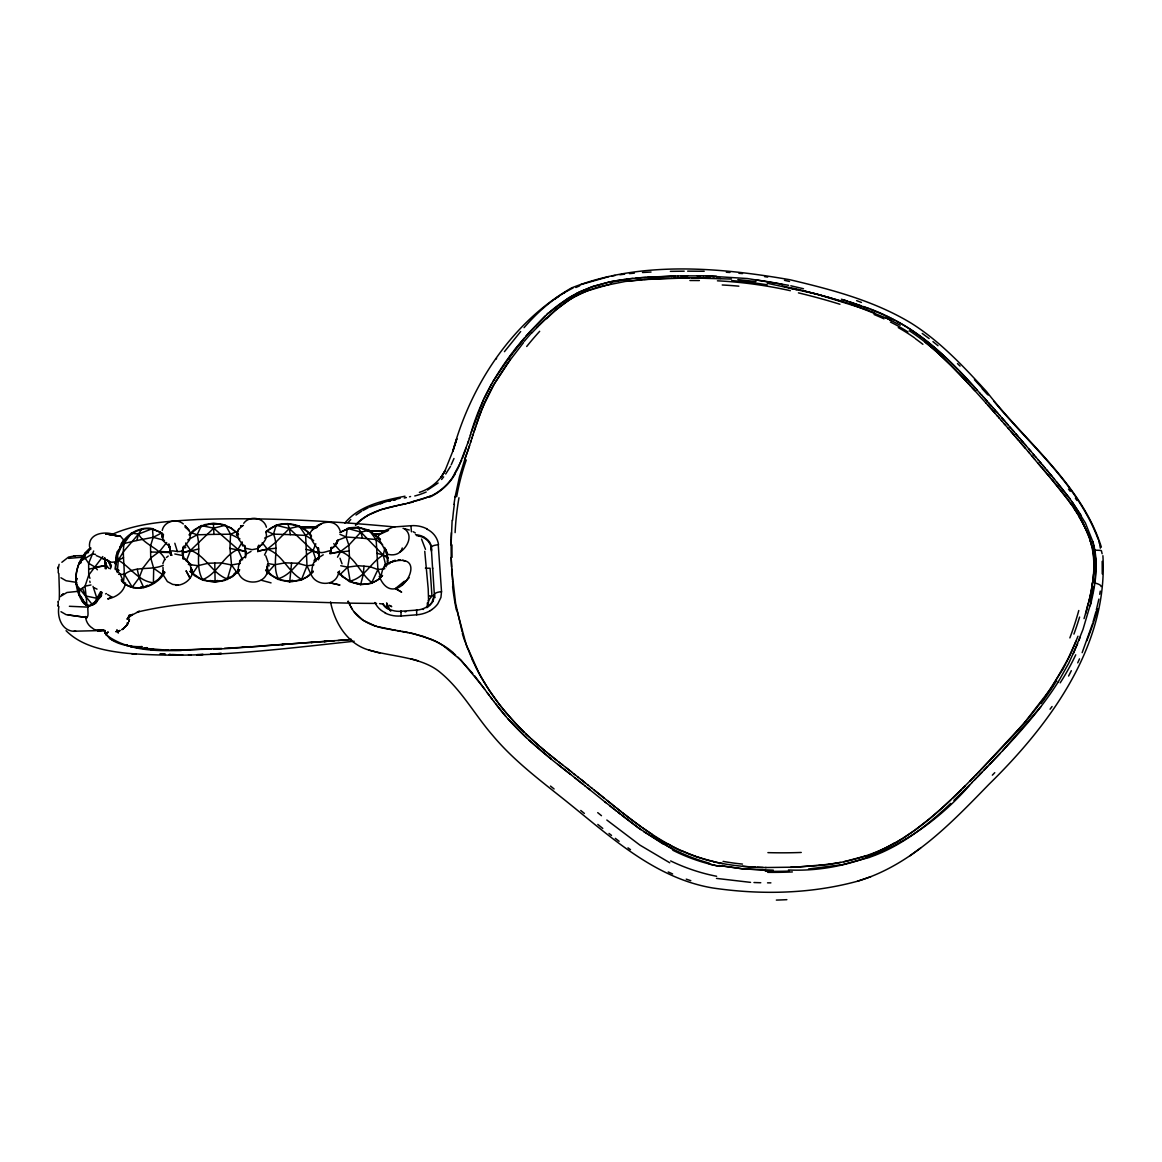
<?xml version="1.0" encoding="UTF-8"?>
<svg xmlns="http://www.w3.org/2000/svg" width="1162" height="1162" viewBox="0 0 1162 1162"><rect width="100%" height="100%" fill="white"/><g stroke="black" fill="none" stroke-linecap="round" stroke-linejoin="round"><path stroke-width="1.5" d="M169.667 546.532L170.741 555.363L168.882 543.845M201.433 526.241L204.323 524.716L213.445 523.176L222.61 524.396L231.078 527.911L238.094 533.823L231.064 528.216L225.53 525.834L219.589 524.106L210.366 523.888L198.644 527.359L189.261 534.694L193.56 530.221L201.433 525.573L213.706 528.173L225.559 525.166L230.555 534.2L239.968 538.921M202.871 580.201L194.708 575.8L190.161 571.457L199.995 578.531L208.899 581.276L215.13 581.523L221.303 580.985L230.003 577.834L239.343 570.368L232.618 576.613L224.31 580.535L215.115 582.147L202.871 580.201C194.606 566.025 201.418 549.946 197.148 534.796L201.433 525.573M96.243 601.872C93.265 606.695 85.915 607.029 82.836 602.177C71.347 585.227 74.615 560.941 90.36 547.796M451.103 543.046L451.219 558.98M451.059 544.963L452.134 520.358M213.43 523.844L213.939 534.375L230.555 534.2L235.944 531.905M245.458 557.731L245.08 546.067L245.85 552.211M451.117 542.029L451.176 538.979M116.781 555.247L116.2 554.942C114.922 585.938 114.573 559.547 118.771 549.568M58.216 602.003L58.318 601.132M58.855 573.447L59.247 586.636A198.804 174.794 -21.9 0 1 59.247 599.912M122.126 581.247L121.545 580.942C129.563 589.846 144.19 589.671 153.399 582.801L153.704 568.32L150.726 557.978L150.523 546.024L153.152 537.338L152.44 528.652C140.065 526.313 127.588 533.619 121.109 543.889M215.115 582.147L214.767 563.062L208.288 563.207L197.947 565.691L188.346 564.442M245.807 554.942L245.894 551.558L229.931 548.377L230.555 534.2M58.202 568.538L59.146 564.311M77.041 584.733C74.441 577.107 76.837 568.93 79.713 561.711L92.248 554.042L95.531 554.376M401.035 612.069L400.963 610.936L401.079 616.02L416.722 614.8A30.401 28.6 -9.3 0 0 429.94 610.878M183.204 559.009L182.942 547.273L182.55 550.454M451.205 537.977L451.379 532.675M58.899 606.549C56.836 617.748 62.37 632.23 75.835 631.271M110.375 568.886C112.031 567.303 107.194 559.605 109.01 562.452C108.473 561.42 114.544 563.265 116.258 560.97M319.1 556.366C317.4 532.37 319.216 567.434 318.867 556.729M182.463 553.49L182.536 550.076M221.768 648.512C184.308 648.411 137.712 658.781 105.684 634.51C106.134 626.71 96.49 632.753 92.394 628.105C88.414 625.679 85.727 621.234 85.625 616.528C89.939 619.448 86.874 608.118 88.152 605.678M387.919 560.709C385.842 537.047 388.021 571.631 387.527 561.072M227.2 579.635L231.543 564.964L229.931 548.377M267.492 568.988L267.333 571.544L267.449 564.427M257.833 551.79L258.487 545.675L258.196 551.137L267.376 549.147C282.903 554.681 287.871 571.878 301.699 579.46L306.724 577.122L313.101 571.588L308.845 575.815L301.292 580.085L289.716 581.915L277.892 579.33L270.049 574.551L265.619 570.368M267.681 569.22C267.129 586.156 239.88 586.156 237.803 570.164M313.943 564.848L307 565.836L297.777 563.265L291.575 563.047L289.716 581.915M387.353 558.428L388.021 557.818L383.228 555.044L360.859 532.109L347.351 528.332L346.116 536.975L348.832 545.167L349.152 550.991L330.938 553.112L331.039 547.738L330.298 553.737L340.597 551.485L348.832 545.167L360.859 532.109L369.08 530.264L380.424 539.502L371.128 532.152L360.394 528.042L349.442 528.129L339.87 532.457L349.806 527.766L358.128 527.156L369.08 530.264L376.154 539.575L382.632 544.746M416.621 610.892L416.577 609.76L416.722 614.8M168.272 650.241L136.419 647.655L142.156 646.58C130.798 647.307 108.182 644.126 104.798 630.487M104.754 631.765L105.059 633.188L104.827 630.458L74.005 631.213M237.295 573.04L231.543 564.964L221.23 562.931L214.767 563.062M418.828 536.074C425.728 537.164 431.509 543.017 431.639 550.091M104.74 631.707L104.812 630.719M162.956 567.201L163.348 573.868L164.612 572.024M431.422 551.122L431.131 547.331A7.335 2.193 -3.7 0 1 438.248 544.789L441.516 591.661A7.393 2.339 -4 0 0 434.443 594.392L434.791 597.065A42.122 13.392 -4.3 0 0 435.082 597.588M1093.544 574.26L1092.832 580.942M58.245 601.771L58.173 605.881M161.954 537.091L162.477 533.605L152.44 528.652L138.51 534.07L131.466 533.126L124.116 543.496C121.749 556.511 125.99 569.729 123.187 582.598C136.346 593.985 156.87 586.229 164.873 572.43M117.26 572.546L118.306 560.157L116.868 551.95M58.303 567.288L58.231 572.881M384.811 568.712L377.911 569.54L369.806 566.649L364.011 566.184L363.227 574.609L360.612 584.689L349.515 581.683L337.939 572.372M105.03 560.186L106.599 565.879L106.192 568.741L105.176 568.596L104.565 557.644M58.231 567.928L58.376 566.707M147.008 649.108L143.376 648.701L146.92 647.626L143.376 648.701L146.412 648.948M162.288 536.67L162.578 534.23L163.145 540.737L169.696 546.794L168.78 547.317M245.472 557.44L245.836 554.564M336.893 541.928L337.053 541.129M1094.924 582.801L1096.042 561.391L1092.934 541.812M277.892 579.33L278.27 578.72C271.414 564.369 279.679 548.682 273.506 534.128L276.12 525.239C283.731 522.769 291.909 523.379 299.317 526.212C304.11 527.04 317.095 540.722 306.812 531.354C295.366 522.116 277.035 521.201 266.083 531.702L276.12 525.239L289.338 528.521L299.317 526.212L305.621 535.421L313.682 540.606M384.724 564.95L389.72 563.526M1092.73 581.712L1092.106 585.895M318.301 559.895L318.591 557.949C312.898 560.215 311.895 567.39 311.765 572.793L313.188 571.138M453.935 504.366L455.17 496.537M334.06 546.895L331.054 549.016L331.33 547.2M382.559 575.437C375.006 584.936 360.525 586.708 350.169 581.087L347.714 567.158L349.457 556.816L349.152 550.991M236.685 535.217L238.631 529.291L242.321 526.008M455.025 497.336L459.455 476.783L465.526 457.116M386.902 565.415L387.222 563.57C436.738 544.702 395.748 616.993 379.219 576.352M1099.717 594.29L1100.269 591.109M259.562 547.041L258.56 547.026L258.908 545.08M315.149 561.202L315.468 559.677L318.94 558.123M90.694 605.591L87.019 605.489L78.871 594.494L79.829 589.991L85.044 586.2L90.97 584.965M183.611 546.198L183.189 548.159L189.406 540.069L190.771 533.489L189.275 535.13M162.389 537.803L162.941 535.726M338.578 572.779C336.181 587.086 314.626 586.49 310.733 573.287M1096.303 610.065L1098.889 599.069M1090.217 605.707C1095.243 586.374 1098.511 565.807 1093.994 546.053M339.522 570.963L339.043 572.924L339.028 571.864M329.805 553.562C334.554 546.242 321.075 556.351 318.054 550.904M1089.128 600.362L1088.228 603.979M1091.35 601.175L1082.999 629.412L1073.383 653.567M386.118 566.809L383.228 555.044L384.825 548.464M384.215 566.983L384.622 565.357M257.964 551.195L258.327 549.771M118.931 549.539L124.116 543.496L136.826 540.49L138.51 534.07L141.909 528.695L150.653 528.681L160.225 531.993M338.215 539.851L336.602 543.874L331.054 549.016M129.113 616.383L129.519 614.872L127.21 619.085L130.565 615.323L127.21 619.085M117.217 553.969L116.273 558.05L123.375 541.971L119.671 547.781M125.569 582.888C123.898 592.213 116.331 597.123 107.703 598.967L111.828 596.963M192.761 572.183C191.149 579.882 183.683 585.357 175.854 585.343L178.338 585.009L172.702 584.413L167.386 581.581L163.116 574.74M1086.746 609.513L1084.044 618.634M1093.006 622.048L1095.94 611.633M260.433 545.98L259.939 546.503M1085.598 613.492C1091.133 594.174 1095.722 573.941 1093.108 553.766A76.445 66.931 62.1 0 0 1090.406 540.867M162.854 563.57L164.568 559.518M452.817 451.321L456.782 438.931L452.817 451.321C470.683 385.334 511.614 322.339 571.617 287.885C640.436 260.738 718.436 267.26 789.986 279.751C831.6 289.585 873.839 300.697 910.79 322.934C939.913 341.091 963.487 366.451 986.538 391.536C1025.494 442.01 1081.677 484.452 1101.358 547.142M162.215 530.424C164.089 521.331 176.566 517.991 183.335 523.946M236.423 534.927L237.019 533.038L238.544 534.593M469.346 438.481L470.668 434.341M472.382 436.868L470.668 442.214M472.934 435.14L475.665 426.643M471.874 438.437L473.297 433.992M469.593 437.725L467.85 443.114M470.334 435.387C480.211 399.089 499.791 366.219 524.382 337.997M468.504 441.11L458.598 467.066M471.322 432.293L483.508 399.626M471.278 440.325L468.01 450.202M474.038 431.712L479.238 416.33M1092.512 623.776L1082.156 652.666M469.579 445.525L467.051 452.933M402.255 547.985C400.672 554.913 391.754 556.249 386.147 553.562M476.275 424.871L481.329 410.825M466.209 448.067L462.432 458.409M336.878 543.25L337.793 540.635M464.684 459.513L466.848 453.5M467.516 451.626L467.821 450.754M467.197 452.497L465.613 456.869M452.991 450.754L445.148 470.349L440.964 477.495L445.424 470.232C439.962 480.661 430.623 488.795 419.38 492.368M89.939 605.489L94.979 601.916L100.571 591.748L101.588 591.879L98.697 598.691L93.73 604.429L91.972 604.196L76.14 584.384L76.111 578.531M336.05 543.525L336.791 542.088L334.932 546.43M479.325 416.112L483.61 405.262M1077.973 636.239L1072.047 650.662M426.933 607.741L428.589 601.655L428.212 588.931L424.755 551.311M1102.128 553.766L1101.402 550.686A7.887 2.295 -10.1 0 0 1100.414 550.381L1094.822 550.149L1093.515 551.325M1078.888 640.538L1080.152 637.241M301.292 580.085L307 565.836L305.621 535.421L309.397 532.806L309.005 533.46M186.356 560.985L190.553 550.352L213.706 528.173L237.963 549.394L245.894 551.558M481.62 410.07L482.738 407.339M315.803 543.743L312.941 550.832C299.099 557.687 293.536 574.086 278.27 578.72L272.736 576.018L265.837 570.005M117.899 551.877L118.742 549.829M1077.653 643.632L1068.662 663.386L1058.306 681.774M102.183 592.678A24.939 9.485 -73.7 0 1 100.949 594.944C97.797 596.861 97.434 605.547 92.757 603.557M377.534 537.948L378.885 534.796L388.529 530.395M1076.012 641.264L1066.295 662.703M482.956 406.802L494.431 383.634M461.735 460.108L452.672 477.277A60.918 58.652 -6.3 0 1 447.167 484.205L446.092 485.237A53.859 51.753 -8.3 0 1 431.029 495.985M451.219 464.8L453.979 458.496M360.612 584.689L371.419 583.339L377.911 569.54L376.154 539.575L378.58 537.164L377.926 537.788M1077.726 662.848L1079.527 658.839M1071.654 651.533L1069.243 656.748M82.299 559.764L85.422 552.894L90.985 548.929M76.038 581.334L77.346 578.531M404.376 581.697L401.994 585.387M93.686 551.006L88.646 563.309L88.719 575.117L85.044 586.2L87.019 605.489M484.234 398.058L491.86 383.373M1069.069 657.096L1052.118 686.858M264.529 555.015L267.376 549.147M309.412 534.36C314.234 523.002 335.179 515.652 340.117 530.787M433.063 601.248L434.414 595.743L432.656 567.928M457.988 468.301L454.632 474.27M1065.656 663.923L1062.983 668.934M337.532 557.194L340.597 551.514C355.775 557.092 359.973 573.752 372.072 582.743M1062.736 669.385L1044.769 697.374M238.631 529.291L237.266 531.615M202.871 579.562C217.919 573.345 222.973 555.901 237.963 549.408L242.248 541.971M287.275 524.222L287.653 523.554L289.338 528.521L290.355 534.665L305.621 535.421M494.809 382.966L507.445 363.517L523.568 342.572M492.848 381.673L512.021 353.364M267.652 572.692L274.726 564.717L285.344 562.829L291.575 563.047M432.772 601.771L429.33 605.852M115.909 564.078L114.907 563.541L118.306 560.142L123.433 551.732L138.51 534.07C144.742 545.559 159.717 547.767 165.28 559.648M280.855 580.259L292.998 581.378L301.699 579.46M130.086 646.29L135.562 647.394L129.795 646.217M445.7 474.009L450.522 466.369M120.049 546.794C125.089 538.427 132.962 530.961 142.882 529.262M1058.393 681.629C1039.191 712.175 1014.295 738.582 989.458 764.581M318.78 554.042L319.187 553.402L312.941 550.832L289.338 528.521L275.685 542.349L267.376 549.118L258.196 551.137M310.879 574.115L307 565.836M109.431 638.214L113.31 640.553M1051.77 687.381L1023.431 724.013L978.143 772.628M81.732 559.764L78.755 564.195L81.34 562.495M83.737 556.816L90.709 547.651M129.156 616.906L128.096 618.489L129.476 615.962L128.706 617.516L132.512 614.335L130.231 615.918L139.396 611.256L137.261 612.083C215.26 593.622 297.196 603.644 376.59 603.383M190.161 571.225L191.73 572.822L192.485 571.762M496.029 359.16L496.581 358.375M89.968 578.298L88.719 575.117L102.793 556.554M114.907 563.541L118.306 560.157C130.652 567.259 138.162 581.102 153.399 582.801L158.439 579.228L164.307 572.125M197.947 565.691L192.326 574.057M510.394 359.45L493.748 384.796A214.011 205.064 51.2 0 0 483.421 405.16M1050.07 709.212L1052.06 706.511M133.209 587.667L132.221 587.144L139.164 577.79L142.882 568.116L150.726 557.978L159.499 551.529L166.689 542.509M261.494 545.283L262.176 544.688M314.263 560.215L315.062 559.125M1043.781 698.725L1030.897 715.138M428.168 600.972L431.959 595.99L430.071 568.247L425.379 568.16M61.847 562.292L68.514 557.092L75.559 555.741M513.764 351.098L529.552 332.056L545.094 315.991M504.439 351.665L520.678 331.533M1040.745 706.816L1002.661 750.725M441.589 479.47L443.681 476.841M241.507 558.733L240.011 560.52M1030.505 715.632L1026.874 719.975M101.675 595.075L97.637 599.679M1026.191 720.774L1012 736.926M525.732 336.414L548.275 313.072M524.062 327.669C537.919 311.721 553.998 297.312 573.098 287.973M237.6 570.426L238.283 571.399L239.721 569.772M348.193 522.435L350.764 519.574M402.299 584.994L409.169 577.688M531.978 332.811L546.184 318.127M1011.143 737.885L992.101 758.205M381.949 575.742L380.613 577.194L382.879 568.654L387.222 563.57L384.767 564.616M371.419 583.339L378.463 579.446L382.167 575.786M243.744 523.292C249.481 515.158 263.963 517.439 266.418 527.214M355.427 525.006C364.476 514.94 377.723 510.06 390.592 507.024M399.946 552.139C407.368 547.476 413.541 535.348 404.623 528.942M344.867 523.002C359.654 505.325 383.504 500.473 405.015 496.218M536.96 327.393L538.093 326.217M1000.032 753.513L980.089 774.241M991.607 758.713L987.09 763.405M82.429 588.103L85.654 595.946L98.697 598.691L101.123 596.164M992.348 775.17L994.759 772.672M60.119 596.672L66.931 592.489L77.709 591.371M539.023 325.244L554.957 310.37L568.944 300.232M986.538 763.986L980.946 769.752M987.613 766.499L983.909 770.319M980.016 770.711C953.813 797.466 927.145 824.889 894.217 843.394M977.3 777.087L982.05 772.236M975.339 775.504L976.748 774.066M974.511 779.949L980.191 774.153M973.93 776.942L969.704 781.242M976.458 777.959L971.708 782.796M972.028 782.462C926.346 836.204 860.214 873.156 788.432 869.989M969.471 785.062L953.886 800.429M965.114 785.861L963.08 787.894M961.555 789.405L952.332 798.381M89.532 546.721C88.094 532.312 107.558 530.438 116.97 535.827L120.485 536.263L124.523 540.911M357.475 527.795L358.128 527.156L360.859 532.109L362.442 538.195L376.154 539.575M98.697 598.691L101.225 596.237M364.011 566.184L358.186 565.72L347.714 567.158L339.812 574.74M950.719 799.921L942.033 807.968M342.151 576.672L350.169 581.087C365.042 577.47 370.736 562.321 383.228 555.044L388.021 557.818M950.719 803.421C929.615 823.233 906.65 841.854 879.837 853.344A207.039 179.544 47.4 0 1 869.22 857.396M386.67 552.676L386.176 549.626M546.576 314.626L568.93 297.574M314.306 560.462L314.946 561.871M96.243 555.581L107.441 560.331M184.802 548.028L185.76 547.171M941.017 808.897L929.615 818.731M380.279 577.848L380.947 577.253L377.911 569.54M234.056 573.912L236.089 572.125M438.118 483L427.5 490.088M395.501 588.553L401.645 592.112L395.37 588.582L404.434 581.189M929.498 818.832L915.002 830.104M166.398 557.499L168.214 556.061M321.729 523.626L312.404 529.843M258.56 547.026C262.99 543.816 268.378 538.253 265.822 532.356M330.531 601.931C334.685 622.788 347.322 643.806 368.848 650.052C393.163 657.053 422.271 656.864 440.776 672.856C461.735 690.301 474.793 714.848 492.528 735.226C513.807 760.805 540.679 780.704 566.475 801.402C610.529 836.727 655.048 878.37 712.96 888.015C760.776 895.001 810.626 893.97 857.411 881.246C911.11 865.312 951.039 823.306 988.906 784.379C1049.94 724.623 1108.301 645.535 1102.898 555.712M63.053 594.116L61.615 595.191L63.227 594M909.788 855.886L920.594 848.042M428.4 606.593L427.398 607.29M914.116 830.743L903.223 838.063M239.619 561.624L240.389 561.086L239.561 561.624M246.969 553.708L251.007 551.413M315.468 559.677L318.591 557.949M564.645 303.05L565.923 302.193A141.793 129.461 58.2 0 1 576.483 295.671M356.008 515.042L361.629 511.207M431.857 609.6L429.911 610.82M242.597 525.776L240.578 525.994L243.41 525.442M317.241 558.515L323.239 554.811M368.499 531.136L384.666 530.816L378.885 534.796M902.104 838.761C879.053 853.358 852.443 861.55 825.456 864.746M147.545 585.285L144.785 586.766L140.573 587.086M171.976 555.334C166.326 546.314 178.614 554.492 182.899 550.178M118.597 574.318L124.508 574.377C135.867 565.269 150.973 570.978 163.348 565.255M367.468 515.492L380.875 509.726L397.491 505.485M187.75 539.894L197.148 534.796L213.939 534.375M362.965 510.51L368.267 507.692M576.686 295.773L576.802 295.714A134.414 122.649 54 0 1 580.68 293.783L588.858 290.268M136.826 540.49L153.152 537.338L161.518 533.038L162.477 533.605M576.701 293.231L591.995 286.782L609.832 281.916A215.115 197.555 59.3 0 1 615.25 280.87L631.649 278.546M118.321 560.142L123.506 557.687M245.342 556.758C239.619 558.966 237.861 565.821 238.283 571.399M579.025 292.083L593.55 286.259L608.641 282.177A202.348 185.673 58.5 0 1 612.65 281.364L624.735 279.388M429.693 496.523L405.407 503.814M264.587 538.122L273.506 534.128L290.355 534.665M226.198 578.603L229.597 577.078M384.244 530.947L393.279 527.025M105.582 593.927L106.468 593.55M575.858 287.493L579.635 285.881M112.307 534.302C139.019 522.522 168.766 521.23 197.482 519.53C263.324 517.148 329.296 520.75 394.833 526.982M111.668 596.977L107.601 594.552M369.632 507.126L388.747 500.793L400.265 498.222M337.096 540.548L346.116 536.975L362.442 538.195M292.664 580.259L288.292 581.276L285.387 580.695M587.406 290.849L611.459 283.775M589.163 290.151L589.802 289.919A153.253 140.006 54.9 0 1 600.434 286.462L625.374 281.436L649.863 279.112M580.637 284.632L608.83 276.614M217.628 580.463L214.084 581.29L210.002 580.521M857.411 881.246L870.875 876.671M869.263 857.469L842.682 864.601L808.549 868.973M865.937 855.886L843.743 861.768M118.553 630.981L120.151 630.472L117.536 631.315L118.553 631.039M182.681 556.22L182.449 552.836L198.717 548.987M88.69 569.206L104.841 565.633L106.599 565.879L109.054 568.508M182.449 552.836L190.553 550.352C206.023 556.017 211.949 573.273 227.229 579.01M258.284 548.493L251.994 549.684L244.645 548.014M380.323 503.756L382.051 503.233M409.532 496.799L410.564 496.537M413.062 502.071L407.601 503.335M388.892 501.418L390.577 501.011M391.957 506.705L398.856 505.194M406.38 497.539L404.26 498.004M393.933 500.256L395.588 499.878M403.214 504.279L406.235 503.64M398.392 505.296L400.207 504.904M401.602 504.613L404.289 504.047M399.989 504.947L402.938 504.337M611.996 276.019L615.148 275.438M117.231 631.402L115.982 631.62L117.231 631.402L118.408 633.029L116.926 629.644M840.387 862.422L829.072 864.267M231.543 564.964L240.345 563.41M88.457 552.633L85.422 552.894L84.899 557.804L88.646 563.309L95.211 567.187L104.841 565.633M326.159 641.25L234.07 648.105A544.978 204.802 -0.3 0 1 213.401 649.297M619.898 274.784L624.633 274.145M828.695 864.325L796.667 867.113M625.882 279.229L629.339 278.807M626.928 281.233L628.192 281.073M628.598 281.015L642.237 279.664M824.613 864.848L817.859 865.603M281.829 644.707L287.275 644.082M354.149 641.235C278.909 649.224 203.118 659.362 127.355 653.32C105.757 651.01 82.008 646.711 66.06 630.69M630.138 278.706L632.796 278.415M632.535 278.444L636.137 278.096M275.917 548.246L267.391 549.132L262.205 542.698M316.877 641.947L261.421 645.927M317.284 641.903L310.98 642.528L347.046 639.768M629.484 273.622L634.379 273.143M330.967 640.887L324.024 641.555L334.627 640.654M817.031 865.675L790.581 867.36M635.977 278.11L637.342 277.979M637.037 278.008L639.739 277.776M638.112 277.907L645.738 277.311M68.703 558.385L84.143 557.034M345.332 639.986L351.461 639.449L337.982 640.523M640.233 277.733L678.245 275.931M281.887 644.489L286.999 644.097M643.704 279.548L688.921 277.849L731.479 279.069M404.942 611.778L405.916 611.706M642.499 272.504L651.04 272.039M117.057 569.816L117.972 569.729M224.484 648.323L261.334 646.203M197.337 654.714L203.19 654.467L196.741 654.729L198.368 654.656M242.233 647.234L251.166 646.638M646.943 277.224L675.471 275.99M217.163 653.698L210.612 654.09L221.419 653.436L218.441 653.625M650.676 279.054L658.273 278.633M386.917 530.685L368.281 531.136M158.076 649.892L154.372 649.747L156.594 649.805M150.624 551.994L171.032 552.56M103.883 630.385L97.593 630.661L101.254 630.472M659.348 278.589L661.962 278.473M211.252 649.093L165.788 650.284M97.593 630.661L103.331 630.4M796.391 867.128L765.119 867.535M662.34 278.444L669.559 278.197M670.779 278.154L671.985 278.125M673.205 278.096L675.848 278.023M73.758 555.799L82.72 555.61M677.17 278.008L682.457 277.921M678.056 275.931L687.628 275.83M681.005 275.888L700.584 275.873M670.387 271.342L684.2 271.182M687.657 271.153L704.201 271.269M683.779 277.907L686.074 277.892M360.51 583.992L354.889 582.656M317.11 527.345L301.089 527.461L316.906 527.417M687.236 277.878L689.545 277.863M691.855 277.863L694.455 277.863M767.53 882.844L770.885 882.859M695.602 277.863L698.464 277.878M773.311 870.178L743.68 868.944L719.075 865.472M697.2 275.844L703.591 275.917M701.34 277.907L699.422 277.892M161.257 650.008L158.134 649.979L162.477 650.066M171.25 650.284L181.49 650.371L174.387 650.284M702.284 277.921L710.955 278.096M428.807 595.946L431.959 595.99M183.393 650.124L189.45 650.226M703.402 275.902L716.417 276.251M170.945 654.613L168.998 654.526L176.653 654.743L172.31 654.627M706.235 275.96L747.253 278.517L788.562 285.3M766.324 867.564C742.416 867.142 718.261 864.484 695.631 856.452M174.808 553.983L181.592 555.334M763.187 867.491L757.217 867.288M764.988 870.091L742.46 868.842L720.12 865.675M760.776 882.742L753.978 882.524M712.698 278.139L714.441 278.197M716.184 278.255L719.046 278.372M398.203 559.764L400.077 559.837L399.191 559.808M720.774 278.444L719.627 278.386M69.386 606.288L88.08 607.116M159.499 551.5L170.059 552.008M755.402 867.201L742.62 866.3M750.55 882.365L716.46 878.399M726.337 272.257L729.91 272.46M131.698 653.727L136.143 654.075M89.59 605.78L86.235 605.126M737.87 279.563L755.968 281.567M738.901 273.273L742.503 273.593M379.582 603.644L382.356 603.949M87.252 605.257L84.579 602.41L82.836 602.177L81.703 599.011M84.129 603.47L85.146 603.601M91.072 604.995L92.088 605.126M85.276 604.458L86.032 604.545M96.097 600.333L97.114 600.463M94.979 601.916L95.749 602.018M82.342 600.725L84.579 602.41M93.599 603.209L94.616 603.339M98.45 596.455L99.482 596.585M99.671 594.218L100.44 594.319M68.166 614.93L87.295 617.588L66.132 614.669L60.99 611.706M130.464 646.377L135.17 647.321M105.117 562.858L106.134 563.004M89.59 549.016L90.346 549.132M88.254 550.599L89.256 550.744M76.663 582.409L66.06 580.739L60.947 577.775M764.567 276.614L767.719 277.108M116.97 535.827L105.815 533.881L120.485 536.263M388.834 629.136L413.585 633.697L430.419 639.042M394.789 630.167L395.995 630.356M397.186 630.559L398.392 630.763M393.802 630.007L377.606 626.623M399.583 630.951L400.774 631.155M767.24 283.252L816.842 294.088L865.995 309.513M105.815 533.881L117.493 535.885M267.841 563.541L274.726 564.717M402.255 631.416L408.065 632.491M722.793 863.613L719.147 862.916M387.643 628.918C373.409 626.812 358.245 620.711 351.156 607.348M781.982 285.91L798.802 289.57M340.713 565.734L347.714 567.158M305.911 549.379L312.927 550.832M116.854 571.283L116.389 569.424L119.032 570.382M718.087 862.698L713.846 861.768M329.921 582.816L339.972 585.023L330.066 582.83M410.041 632.898L423.244 636.384L435.823 641.497A83.562 77.869 -10.9 0 1 443.143 645.578L461.023 660.19L482.419 686.176M130.798 646.435L133.034 647.031M790.814 285.794L803.523 288.742M784.495 280.332L789.506 281.48M403.054 528.361L409.271 530.017M799.935 289.846L825.499 296.47M153.152 537.338L164.481 540.359M261.203 580.23L271.051 582.874M368.79 650.023L379.829 653.088M410.738 658.738L417.87 660.742M826.429 296.731L828.709 297.385M377.2 553.315L383.213 555.029M829.043 297.472L832.791 298.561M78.871 594.494L80.033 594.828M834.156 298.968L840.939 301.016M375.123 625.882L376.517 626.303M841.361 299.2L847.345 301.089M842.159 301.394L844.585 302.149M842.987 299.709L869.132 308.772M845.805 302.541L848.231 303.311M849.437 303.703L852.211 304.618M849.335 301.742L861.202 305.809M852.443 304.705L886.78 318.286M374.382 625.635L362.936 620.188L354.221 611.938M686.219 879.14L690.809 880.694M697.215 857.004C665.87 846.386 639.115 826.167 613.609 805.673M863.177 306.521C909.236 321.293 945.97 354.395 977.198 390.171M111.247 639.405L109.809 638.461M856.612 300.638L861.434 302.44M866.3 309.629L874.855 313.014M391.173 610.776L389.56 610.108M131.291 646.246L133.078 646.958M870.803 309.426L883.977 314.989M319.187 553.402L312.941 550.846L316.296 560.97M402.72 560.244L405.117 561.231M278.27 578.72L281.073 579.896M339.914 534.317L346.116 536.975M266.447 531.049L273.506 534.128M188.84 530.075L184.99 525.587L191.033 533.503M668.237 871.95L672.638 873.969M884.907 317.4L889.656 319.666M885.589 315.73L895.016 320.363M93.904 587.652L97.042 589.134M197.148 534.796L191.309 532.69M886.969 318.373L891.457 320.567M388.994 609.048L390.534 609.76A22.122 20.931 -12.9 0 0 401.05 611.256L416.664 610.108A22.034 20.756 -13 0 0 427.253 606.666L428.589 605.722A16.471 15.513 -13 0 0 432.061 602.177L434.443 594.392M423.898 537.004L421.559 535.987A21.991 20.974 -16.6 0 0 415.488 534.68M889.976 319.826L900.201 325.244M384.912 612.882L385.973 613.405M669.762 862.77L639.957 845.137L606.825 820.023M427.122 528.942L426.076 528.419A29.297 27.903 -11.8 0 0 410.912 525.718M673.147 849.509L643.646 831.614M143.812 587.74L139.164 577.79L137.247 569.278M670.619 845.37L667.554 843.699M896.483 321.148C919.752 333.262 939.579 350.851 957.764 369.545M153.399 582.801L154.386 583.324M163.29 575.074L153.704 568.32M123.666 541.841L122.678 541.289L124.116 543.496M108.967 561.653L110.361 562.452M131.466 533.126L132.453 533.692M390.025 605.692L391.71 606.666L389.386 605.271M413.149 531.702L415.342 532.98M663.444 844.251L637.836 827.489L604.719 801.722M152.44 528.652L153.413 529.218M268.073 565.182L269.221 565.865M185.208 558.98L189.987 563.73L191.73 572.822M116.389 569.424L120.209 574.13L123.869 582.598L121.197 579.809M185.107 527.272L188.84 530.017M190.045 564.035L191.527 564.95L188.244 562.611M190.045 563.991L191.381 564.863M102.125 558.297L103.665 559.285M909.25 330.72C934.379 346.973 954.975 369.051 975.107 390.955M652.114 834.331L642.194 827.562M922.236 333.436L929.15 338.563M640.887 829.683L621.975 815.477M641.133 826.792L632.099 820.14M627.988 847.839L630.487 849.669M159.673 531.659L163.581 534.883M631.416 819.617L628.119 817.104M615.308 838.354L619.128 841.273M627.495 816.625L625.621 815.172M624.996 814.678L622.425 812.674M609.004 833.43L611.517 835.405M561.493 764.044L570.876 771.423M562.074 767.661L582.816 784.103M559.096 762.156L559.837 762.737M572.314 772.556L565.807 767.443M562.655 764.959C527.94 738.8 496.072 707.295 476.318 668.15M621.452 811.904L616.601 808.055M557.876 764.364L561.217 766.993M570.571 774.371C543.293 753.368 516.218 731.377 495.506 703.606M620.595 814.402L617.835 812.223M572.125 772.439L575.292 774.938M556.947 760.456L551.543 756.142M573.752 773.703L578.473 777.465M578.589 780.733L574.58 777.552M615.09 810.045L616.47 811.134M578.066 777.131L581.639 779.992M925.272 342.224L933.376 348.992M581.77 780.08L585.111 782.752M612.882 805.092L607.16 800.516M580.942 779.411L588.001 785.076M615.439 807.125L591.182 787.647M579.664 781.59L585.038 785.875M609.861 805.862L613.725 808.955M587.609 784.771L592.068 788.344M587.246 787.662L606.012 802.768M584.66 785.585L589.657 789.608M932.955 341.613L938.024 345.71M594.378 790.204L603.964 797.931M551.253 759.091L529.175 740.354M550.483 786.064L554.1 788.969M602.773 828.433L597.82 824.424M549.045 754.109L550.294 755.126M597.718 812.645L601.466 815.695M580.753 810.466L584.384 813.429M546.547 752.075L547.796 753.092M107.253 560.491L107.921 561.101L107.035 559.59M545.298 751.044L540.185 746.745M539.473 746.12L531.237 738.843M453.165 652.942L455.606 655.048M933.841 349.384L936.238 351.505M936.746 351.97L950.734 365.26M529.843 737.565L525.747 733.701M526.226 737.623L507.954 718.741M957.473 363.575L960.059 366.074M457.988 657.227L472.803 673.568M524.396 732.409L520.329 728.385M338.316 572.009L342.529 576.308M950.879 365.391L961.816 376.633M519.632 727.673L515.608 723.476M959.362 371.172L975.76 388.602M187.155 561.638L185.063 559.271M982.282 388.863L988.136 395.036M962.281 377.127L966.392 381.485M515.318 723.156L506.53 713.25M968.876 384.172L967.22 382.371M993.975 401.384C1030.433 445.598 1077.9 484.598 1098.264 539.531M969.704 385.058L970.531 385.958M972.187 387.774L974.221 389.996M977.01 389.967L980.263 393.555M975.238 391.1L986.073 403.17M980.06 393.337L981.89 395.356M981.498 394.92L983.531 397.157M982.95 396.518L985.158 398.973M311.547 536.118L309.978 534.375L312.505 541.318L318.185 549.626L317.72 547.68M984.388 398.116L988.717 402.953M985.826 399.728L987.264 401.34M988.412 402.618L991.593 406.192M993.655 408.516L990.039 404.449M986.044 403.127L988.194 405.553M994.933 409.954L997.766 413.164M993.307 408.109L995.703 410.825M988.107 405.465L997.751 416.403M996.56 411.784L999.828 415.488M1001.876 417.826L1007.962 424.769M999.407 415.023L1005.115 421.515M998.971 417.783L1001.731 420.949M997.069 415.618L999.378 418.262M333.741 543.642L340.597 551.485M1005.987 422.518L1010.795 428.023M1001.397 420.557L1005.028 424.726M1011.942 429.344L1013.889 431.581M1009.996 427.108L1019.728 438.321M1007.846 427.95L1018.711 440.514M1004.128 423.68L1009.008 429.301M1015.835 433.833L1017.781 436.07M1010.664 431.218L1014.557 435.692M1019.277 437.813L1021.659 440.572M1022.066 441.037L1026.046 445.656M1020.672 439.425L1023.606 442.824M1015.515 436.825L1029.401 452.991M1024.84 444.262L1030.912 451.335M1020.352 442.432L1025.378 448.3M1033.134 453.95L1034.514 455.562M1028.995 449.098L1035.894 457.16M1035.778 457.029L1038.639 460.384M1032.045 456.085L1034.659 459.15M1028.443 451.829C1049.896 478.453 1075.591 503.175 1088.547 535.464M1040.005 461.997L1041.384 463.623M1038.203 459.876L1045.35 468.315M1037.753 462.796L1041.878 467.661M1042.692 465.163L1043.999 466.717M506.327 713.018L502.274 708.123M505.615 716.053L493.734 701.325M95.211 567.216L97.39 569.801M1046.497 469.68L1049.213 472.919M1045.306 468.271L1047.921 471.365M1043.055 469.07L1050.39 477.814M1049.954 473.805L1052.249 476.551M1048.807 472.426L1054.53 479.296M390.388 610.863L387.091 603.92M1053.106 477.582L1069.665 498.396L1081.256 515.565M1051.247 478.86L1068.067 500.009M1056.795 482.056L1069.882 498.672M501.621 707.295L498.774 703.678M1068.503 489.1L1070.246 491.337M474.546 675.761L489.246 695.37M493.923 701.558L490.466 697.011M492.354 699.495L487.241 692.668M497.99 702.632L490.161 691.55M482.956 686.902L484.627 689.153M1068.677 500.837L1071.073 504.134M190.757 568.044L192.209 570.077L190.757 568.044L191.483 569.119M1075.373 498.207L1077.043 500.546M1071.945 501.505L1085.381 522.958L1092.977 542M185.615 543.046L190.553 550.323M1073.79 508.026L1077.842 514.243M489.71 690.882L484.757 683.154M421.545 539.081L425.495 549.379M352.159 608.99L350.779 606.68M265.778 555.756L268.073 562.263M124.508 574.377L132.221 587.144M339.987 558.239L342.035 563.788M108.865 561.29L111.378 565.633M350.924 606.942L348.164 601.393M478.976 673.176L466.136 644.431L456.84 609.905M184.395 558.762L183.247 556.002M350.227 605.678L348.106 601.219M108.008 560.316L111.363 566.736M1083.304 523.786L1085.787 528.826A87.716 78.333 61 0 1 1087.269 532.37M476.1 667.714L474.662 664.838M163.348 573.868L163 571.021L162.941 573.098M384.564 547.433L385.799 549.989M474.314 664.098L472.237 659.653M82.749 599.824L83.17 600.739L81.006 596.338M237.963 549.408L242.567 559.808M1087.327 532.356L1087.981 533.983M467.807 649.021L465.003 641.119M385.334 548.885L386.568 552.734L378.318 538.021A29.108 26.711 42.3 0 1 379.814 539.662M93.018 586.389L96.94 598.459M1089.971 539.618L1091.626 545.719M174.823 543.25L177.379 551.543M242.364 545.007L242.64 545.951M78.043 588.103L79.539 593.143M462.127 631.808L455.606 603.339L451.64 568.828M1093.268 543.046L1093.849 545.399M1098.773 541.172L1099.412 543.627M244.528 545.341L245.008 547.244L238.893 539.589L237.019 533.038M89.75 581.131L90.099 582.525M169.26 545.022L169.696 546.794M1099.731 544.847L1100.356 548.159M182.681 555.857L183.204 558.733M105.176 558.297L105.408 560.011M453.151 586.505L452.555 580.913M411.435 531.789L410.912 525.732L395.516 526.851A29.951 28.062 -10.2 0 0 394.325 526.996M452.454 579.794L451.176 557.44M427.296 602.991L427.543 606.52M431.276 547.346L432.598 568.741M386.699 602.802L387.019 608.06M451.539 567.071L451.248 559.895M58.231 606.375L58.158 605.228M441.516 591.661L440.935 597.457L437.827 603.804A24.402 22.92 -9.5 0 1 431.843 609.571M1102.172 561.348L1102.259 573.912M720.062 866.387A152.237 127.631 27 0 1 672.798 850.221M801.243 852.458A380.424 236.278 15.2 0 1 767.908 852.632M1075.751 654.802A292.548 266.113 37.8 0 1 1060.194 682.835M1097.698 608.815A334.496 295.714 58.2 0 1 1086.761 640.828M1092.643 582.322A198.106 167.865 67.9 0 1 1089.201 600.289M1094.88 583.019A9.717 2.818 7.4 0 1 1101.082 586.592M1079.135 516.959A97.768 85.146 62.9 0 1 1090.755 542.378M798.425 292.868A405.683 248.029 18.1 0 1 839.952 304.255M717.433 280.826A316.543 217.584 18.8 0 1 790.334 290.689M689.923 280.507A572.416 307.16 13.3 0 1 699.379 280.55M548.391 313.203A155.272 141.938 55.7 0 1 579.242 292.504M430.913 495.738A88.588 84.463 -9.7 0 1 412.96 501.592M355.79 525.064A47.7 44.054 -11.5 0 1 367.613 515.725M472.382 659.58A215.783 202.798 -26.4 0 1 467.981 648.948M464.393 640.073A256.453 240.781 -25 0 1 462.345 633.522M456.346 610.021A322.15 300.987 -30.3 0 1 452.599 586.592M455.112 532.617A300.522 280.347 -34.2 0 1 458.961 497.743M526.706 346.479A314.684 247.898 -78.1 0 1 539.676 331.301M546.677 318.708A181.49 163.551 73.8 0 1 564.529 303.282M611.11 282.41A252.11 232.4 64.1 0 1 626.652 279.693M722.227 284.98A320.32 214.607 17.5 0 1 738.843 286.172M755.881 279.897A310.385 220.867 19.2 0 1 782.084 284.254M874.071 314.51A185.688 130.696 17 0 1 884.006 318.838M898.27 327.611A161.358 121.138 15.4 0 1 914.741 337.997M915.482 338.767A194.01 157.073 11.3 0 1 922.889 344.315M1071.306 503.974A204.933 192.209 62.2 0 1 1074.022 507.852M1077.958 514.17A142.505 130.144 61.1 0 1 1080.34 518.136M1080.471 518.049A123.68 112.075 61 0 1 1083.565 523.655M1088.46 533.823A76.852 68.529 61 0 1 1090.45 539.502M1092.062 545.661A87.368 76.387 62.2 0 1 1093.689 573.621M1093.674 586.403A200.735 173.24 65 0 1 1090.697 600.434M1088.039 603.906A298.329 254.246 67.4 0 1 1086.557 609.425M1079.6 617.051A342.267 298.227 63.4 0 1 1073.92 634.103M894.057 843.147A214.505 187.619 53.7 0 1 866.14 856.365M742.445 864.078A195.536 152.309 23.3 0 1 723.098 861.391M713.875 861.55A146.572 122.17 26.8 0 1 697.273 856.801M695.675 856.278A147.603 123.622 27 0 1 681.557 850.569M681.252 850.918A160.24 134.196 26.9 0 1 670.503 845.587M667.264 844.193A202.711 166.486 26.7 0 1 651.78 834.766M385.043 612.65A21.526 20.32 -7.3 0 1 374.948 602.497M401.079 615.962A29.195 27.641 -9.7 0 1 385.958 613.434M426.991 529.204A21.526 20.437 -7.1 0 1 438.539 544.76M484.815 683.125A251.195 235.915 -28.8 0 1 479.034 673.132M452.062 557.353A416.098 384.52 -35.8 0 1 451.974 544.905M452.57 520.373A290.544 273.114 -29 0 1 454.371 504.41M456.666 496.726A250.12 235.828 -28.1 0 1 466.267 459.963M509.159 358.085A341.134 272.286 -78.7 0 1 523.365 340.161M524.28 341.337A317.502 250.033 -77.8 0 1 531.833 332.623M568.901 300.174A138.104 126.092 55.7 0 1 587.362 290.732M731.726 280.623A300.028 211.745 18.9 0 1 767.225 284.835M890.441 322.019A156.26 114.835 16.1 0 1 908.016 331.969M974.439 379.727A246.489 47.7 50.1 0 1 987.25 393.802M988.165 405.291A281.524 25.956 49.2 0 1 994.803 412.815M1088.75 535.391A75.123 66.539 61.3 0 1 1090.566 540.838M1078.786 610.515A339.856 294.349 64.9 0 1 1069.868 637.909M792.382 871.936A354.962 236.932 17 0 1 767.733 872.342M803.276 290.732A404.899 250.091 18.1 0 1 842.435 301.626M788.359 287.798A350.808 235.523 18.6 0 1 796.827 289.701M568.988 297.69A138.438 126.44 54.7 0 1 576.788 293.376M454.908 474.43A57.868 55.776 -5 0 1 429.955 497.031M430.477 638.94A86.075 80.309 -11.6 0 1 445.061 646.711M445.162 646.58A98.494 91.551 -10.5 0 1 453.34 652.768M709.27 863.134A157.538 131.19 26.9 0 1 663.647 843.917M719.017 866.242A157.102 130.638 26.6 0 1 709.125 864.005M788.853 871.093A352.042 232.69 16.7 0 1 765.322 871.268M1056.607 680.671A350.096 319.463 40.6 0 1 1041.108 703.446M336.428 543.09A81.384 76.663 -1.5 0 1 337.053 541.303M426.207 492.02A78.638 77.593 2.5 0 1 414.761 495.971M554.957 299.041A151.554 138.583 59.1 0 1 559.271 296.019M563.715 293.187A151.554 138.583 59.1 0 1 564.848 292.49M1071.32 670.677A292.214 264.98 45.9 0 1 1068.59 676.052M786.863 899.664A385.058 273.433 18.7 0 1 776.347 900.085M716.62 876.279A158.904 131.727 26.3 0 1 670.634 860.926M389.11 608.815A14.075 13.305 -12.5 0 1 383.039 603.717M423.796 537.207A13.959 13.363 -15.4 0 1 431.523 547.317M388.166 609.149A13.973 13.218 -12.5 0 1 382.821 604.109M423.534 609.309A22.935 21.613 -13 0 1 423.128 609.469M416.679 535.653A22.761 21.7 -16.3 0 1 418.843 536.002M267.376 566.315L266.868 573.897L267.376 566.315M126.643 645.476L127.413 644.954L126.643 645.476M128.764 621.67L129.447 619.433L128.764 621.67M108.269 561.333L109.475 561.449L108.269 561.333M128.067 623.311C126.382 625.679 129.345 622.701 126.934 623.152L128.067 623.369M122.969 628.918L127.239 624.72L122.969 628.918M107.979 632.099L105.698 634.452L107.979 632.099M316.965 527.374L301.06 527.475L316.965 527.374M122.78 629.063L121.908 629.586L122.78 629.063M393.468 561.072L386.118 564.107L395.341 560.331L393.468 561.072M379.916 533.605L374.353 534.404L379.916 533.619M191.004 654.802L188.578 654.831L191.004 654.802M179.442 654.787L178.309 654.787L182.666 654.816L179.442 654.787M154.197 649.645L150.639 649.471L154.197 649.645M160.763 654.003L159.935 653.959L165.469 654.337L160.763 654.003M189.972 578.051L186.065 570.76L189.972 578.11M105.059 633.101L104.87 632.317L105.059 633.188M187.59 561.783L187.431 560.81L187.576 561.769"/></g></svg>
